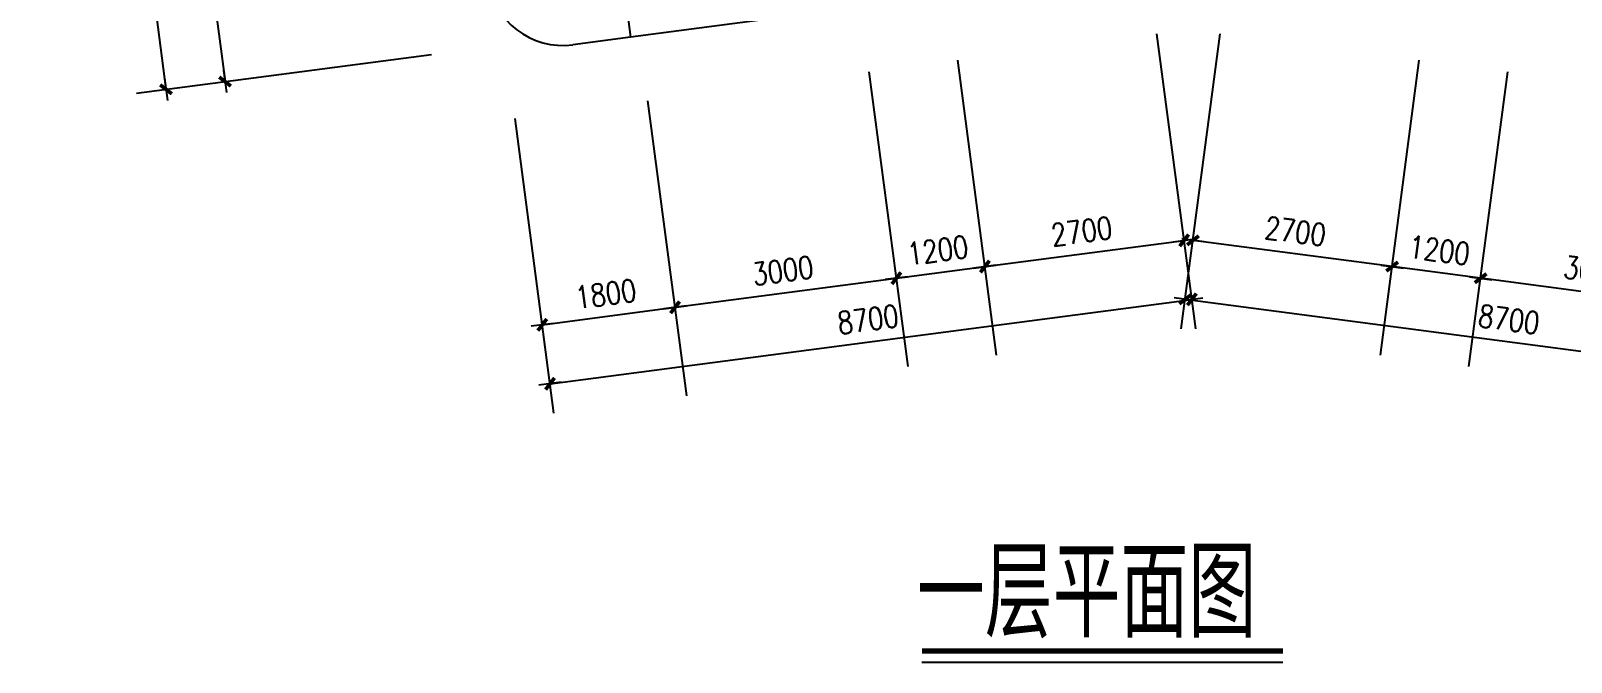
# Model space of a CAD drawing. Header units: millimetres. Extents: x 1109 to 32831, y 481 to 22737.
# Drawn here: x 1412 to 22113, y 481 to 8974 of the extents above; entities that cross this region are included whole.
import ezdxf

# ---------------------------------------------------------------- set-up
doc = ezdxf.new("R2010")
doc.units = ezdxf.units.MM
for name, color, linetype in [('AXIS', 3, 'Continuous'), ('BALCONY', 6, 'Continuous'), ('PUB_TEXT', 7, 'Continuous'), ('WALL', 255, 'Continuous')]:
    doc.layers.add(name, color=color, linetype=linetype)
doc.styles.add('_XC90', font='txt.shx', dxfattribs={"width": 0.7, "bigfont": 'XC90.shx'})
doc.styles.add('DIM_FONT', font='SIMPLEX.shx', dxfattribs={"width": 0.8})
doc.dimstyles.new('AXIS', dxfattribs={"dimtxt": 300, "dimasz": 1, "dimexe": 250, "dimexo": 300, "dimgap": 150, "dimtad": 1, "dimdec": 0, "dimdsep": 46, "dimtxsty": 'DIM_FONT', "dimblk": '_DIMX', "dimcen": 2.5, "dimse1": 1, "dimse2": 1, "dimclrt": 7, "dimadec": 0, "dimazin": 0, "dimtfac": 1, "dimtdec": 0, "dimtix": 1, "dimtmove": 2, "dimatfit": 3, "dimldrblk": '_DIMX', "dimfxl": 1, "dimtolj": 1, "dimtzin": 0, "dimarcsym": 0})

# ---------------------------------------------------------------- blocks, each defined once
blk = doc.blocks.new('_DIMX')
blk.add_line((-150, 0), (150, 0))
at = {"const_width": 50}
blk.add_lwpolyline([(-70, -70), (70, 70)], dxfattribs=at)
blk = doc.blocks.new('*D52')
at = {"layer": 'AXIS', "color": 0, "lineweight": -2, "transparency": 16777216}
blk.add_line((23870, 5255), (20897, 5646), dxfattribs=at)
at = {"layer": 'DEFPOINTS', "color": 0, "transparency": 16777216}
for p in [(21262, 8422), (24236, 8031), (20896, 5646)]:
    blk.add_point(p, dxfattribs=at)
at = {"layer": 'AXIS', "color": 0, "lineweight": -2, "transparency": 16777216}
for p, rotation in [((20896, 5646), 172.5000000000004), ((23871, 5255), 352.5000000000004)]:
    blk.add_blockref('_DIMX', p, dxfattribs=dict(at, rotation=rotation))
at = {"layer": 'AXIS', "color": 7, "transparency": 16777216, "insert": (22423, 5748), "char_height": 300, "attachment_point": 5, "rotation": 352.5, "style": 'DIM_FONT'}
blk.add_mtext('\\A1;3000', dxfattribs=at)
blk = doc.blocks.new('*D53')
at = {"layer": 'AXIS', "color": 0, "lineweight": -2, "transparency": 16777216}
blk.add_line((25550, 4227), (16926, 5362), dxfattribs=at)
at = {"layer": 'DEFPOINTS', "color": 0, "transparency": 16777216}
for p in [(17395, 8931), (26021, 7796), (16925, 5362)]:
    blk.add_point(p, dxfattribs=at)
at = {"layer": 'AXIS', "color": 0, "lineweight": -2, "transparency": 16777216}
for p, rotation in [((16925, 5362), 172.5000000000001), ((25551, 4227), 352.5000000000001)]:
    blk.add_blockref('_DIMX', p, dxfattribs=dict(at, rotation=rotation))
at = {"layer": 'AXIS', "color": 7, "transparency": 16777216, "insert": (21277, 5092), "char_height": 300, "attachment_point": 5, "rotation": 352.5, "style": 'DIM_FONT'}
blk.add_mtext('\\A1;8700', dxfattribs=at)
blk = doc.blocks.new('*D56')
at = {"layer": 'AXIS', "color": 0, "lineweight": -2, "transparency": 16777216}
blk.add_line((19706, 5803), (17031, 6155), dxfattribs=at)
at = {"layer": 'DEFPOINTS', "color": 0, "transparency": 16777216}
for p in [(17395, 8931), (20072, 8579), (17030, 6155)]:
    blk.add_point(p, dxfattribs=at)
at = {"layer": 'AXIS', "color": 0, "lineweight": -2, "transparency": 16777216}
for p, rotation in [((17030, 6155), 172.4999999997522), ((19707, 5803), 352.4999999997522)]:
    blk.add_blockref('_DIMX', p, dxfattribs=dict(at, rotation=rotation))
at = {"layer": 'AXIS', "color": 7, "transparency": 16777216, "insert": (18407, 6277), "char_height": 300, "attachment_point": 5, "rotation": 352.5, "style": 'DIM_FONT'}
blk.add_mtext('\\A1;2700', dxfattribs=at)
blk = doc.blocks.new('*D59')
at = {"layer": 'AXIS', "color": 0, "lineweight": -2, "transparency": 16777216}
blk.add_line((20895, 5646), (19708, 5803), dxfattribs=at)
at = {"layer": 'DEFPOINTS', "color": 0, "transparency": 16777216}
for p in [(20072, 8579), (21262, 8422), (19707, 5803)]:
    blk.add_point(p, dxfattribs=at)
at = {"layer": 'AXIS', "color": 0, "lineweight": -2, "transparency": 16777216}
for p, rotation in [((19707, 5803), 172.4999999999994), ((20896, 5646), 352.4999999999994)]:
    blk.add_blockref('_DIMX', p, dxfattribs=dict(at, rotation=rotation))
at = {"layer": 'AXIS', "color": 7, "transparency": 16777216, "insert": (20341, 6022), "char_height": 300, "attachment_point": 5, "rotation": 352.5, "style": 'DIM_FONT'}
blk.add_mtext('\\A1;1200', dxfattribs=at)

msp = doc.modelspace()

# ---------------------------------------------------------------- linework, layer by layer
at = {"layer": 'AXIS'}
for p, q in [((17067.8, 4965.6), (16545.7, 8931.4)), ((16873.1, 4965.6), (17395.2, 8931.4)), ((2832.3, 8134.6), (6798.1, 8656.7)), ((14390.9, 4613.2), (13868.8, 8579)), ((19550, 4613.2), (20072.1, 8579)), ((13201.1, 4456.6), (12679, 8422.4)), ((20739.7, 4456.6), (21261.8, 8422.4)), ((10226.8, 4065), (9704.7, 8030.8)), ((8442.2, 3830), (7920.1, 7795.8))]:
    msp.add_line(p, q, dxfattribs=at)
at = {"layer": 'BALCONY'}
msp.add_line((9470.9, 8887.6), (8697.5, 8785.8), dxfattribs=at)
msp.add_arc((8564.4, 9797), 1020, 187.5, 277.5, dxfattribs=at)
at = {"layer": 'PUB_TEXT', "const_width": 70}
msp.add_lwpolyline([(13386.6, 631.4), (18239.6, 631.4)], dxfattribs=at)
at = {"layer": 'PUB_TEXT'}
msp.add_lwpolyline([(13386.6, 481.4), (18239.6, 481.4)], dxfattribs=at)
at = {"layer": 'WALL'}
for p in [(9369, 9660.9), (12683.1, 9310.5)]:
    msp.add_line(p, (9470.9, 8887.6), dxfattribs=at)

# ---------------------------------------------------------------- texts
at = {"layer": 'PUB_TEXT', "style": '_XC90', "width": 0.8}
msp.add_text('一层平面图', height=1200, dxfattribs=at).set_placement((13321.1, 812.9))

# ---------------------------------------------------------------- dimensions: what is measured, and where the dimension line sits
at = {"layer": 'AXIS'}
for p1, p2, distance in [((5075.2, 21743.8), (6798.1, 8656.7), -3600), ((7920.1, 7795.8), (16545.7, 8931.4), -3600), ((12679, 8422.4), (13868.8, 8579), -2800), ((9704.7, 8030.8), (12679, 8422.4), -2800), ((7920.1, 7795.8), (9704.7, 8030.8), -2800)]:
    msp.add_aligned_dim(p1=p1, p2=p2, distance=distance, dimstyle='AXIS', dxfattribs=at).render()
for base, p1, p2, angle in [((4022.1, 8291.3), (6484.9, 11036.2), (6798.1, 8656.7), 277.5), ((16911.1, 6155.4), (13868.8, 8579), (16545.7, 8931.4), 7.5)]:
    msp.add_linear_dim(base=base, p1=p1, p2=p2, angle=angle, dimstyle='AXIS', dxfattribs=at).render()
for p1, p2, distance, picture, middle in [((26020.8, 7795.8), (17395.2, 8931.4), 3600, '*D53', (21277.2, 5091.8)), ((21261.8, 8422.4), (20072.1, 8579), 2800, '*D59', (20340.6, 6022.1)), ((24236.2, 8030.8), (21261.8, 8422.4), 2800, '*D52', (22422.7, 5748))]:
    dim = msp.add_aligned_dim(p1=p1, p2=p2, distance=distance, dimstyle='AXIS', dxfattribs=at)
    dim.commit()
    dim.dimension.update_dxf_attribs({"geometry": picture, "text_midpoint": middle})
dim = msp.add_linear_dim(base=(17029.7, 6155.4), p1=(20072.1, 8579), p2=(17395.2, 8931.4), angle=352.5, dimstyle='AXIS', dxfattribs=at)
dim.commit()
dim.dimension.update_dxf_attribs({"geometry": '*D56', "text_midpoint": (18407.3, 6276.6)})

doc.saveas('drawing.dxf')
